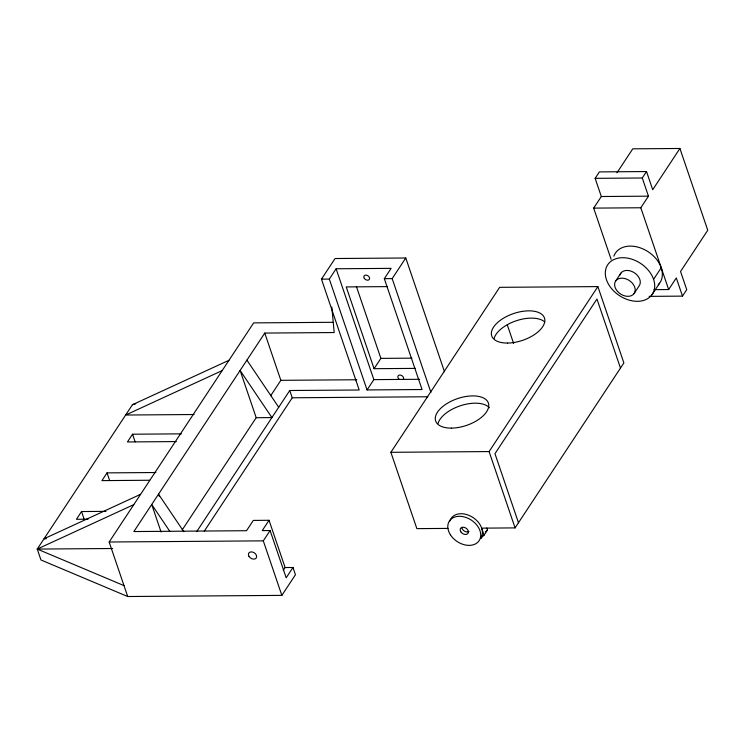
<?xml version="1.0" encoding="UTF-8"?>
<svg xmlns="http://www.w3.org/2000/svg" width="745" height="745" viewBox="0 0 745 745"><rect width="100%" height="100%" fill="white"/><g stroke="black" fill="none" stroke-linecap="round" stroke-linejoin="round"><path stroke-width="1.12" d="M283.268 570.353L285.121 567.541L292.981 567.485L295.448 574.749L281.852 595.376L127.712 596.521L40.966 559.979L37.25 549.074L132.442 404.721L228.994 360.273M105.967 511.368L81.54 511.545L76.446 519.284L88.078 519.191M155.891 472.516L107.038 472.879L101.944 480.618L149.624 480.255M181.389 433.851L132.535 434.214L127.442 441.953L176.286 441.58M127.712 596.521L109.152 542.006L253.645 322.892L332.95 322.306M331.823 307.061L334.198 332.549L264.764 333.071L133.867 531.558L246.521 530.719L253.319 520.41L269.038 520.289L285.121 567.541M196.689 531.651L289.758 390.51L359.192 389.998L321.458 279.142L335.054 258.524L405.774 257.994L444.495 371.746M329.318 279.086L336.116 268.768L391.116 268.358L384.318 278.677L422.061 389.523L367.052 389.942L329.318 279.086L321.458 279.142M182.255 529.835L256.196 417.703L240.113 370.451L271.916 417.582L256.196 417.703M270.649 395.791L280.846 380.322L264.764 333.071M204.27 531.185L292.236 397.783L289.758 390.51M430.899 392.364L392.177 278.611L405.774 257.994M269.038 520.289L262.24 530.598L270.09 530.542L286.182 577.794L292.981 567.485M415.468 368.384L374.074 368.691L380.872 358.382L356.371 286.415M281.852 595.376L263.292 540.851L270.09 530.542M367.052 389.942L373.85 379.624L336.116 268.768M447.95 528.401L416.855 528.633L390.874 452.308L499.662 287.328L597.881 286.601L623.872 362.927L515.074 527.898L481.68 528.149L484.064 535.161L480.581 538.467A17.824 12.851 33.4 0 0 471.604 516.657A17.824 12.851 33.4 0 0 449.878 521.1M611.114 259.362L593.672 208.116L601.317 196.522L595.134 178.344L599.38 171.899L646.53 171.546L652.713 189.724L679.915 148.478L632.766 148.832L616.953 172.812M654.063 289.656L668.656 289.544L640.812 207.762L648.467 196.168L642.274 177.99L646.53 171.546M515.074 527.898L489.093 451.572L597.881 286.601M615.77 280.874L620.874 273.136M634.042 293.623A11.138 8.027 33.4 0 0 624.459 278.453A11.138 8.027 33.4 0 0 616.217 289.665A11.138 8.027 33.4 0 0 634.042 293.623L639.136 285.884A11.138 8.027 33.4 0 0 633.529 272.26A11.138 8.027 33.4 0 0 619.952 275.035M480.581 538.467L482.276 535.888M484.064 535.161L487.472 530.002L486.783 528M653.579 279.338L661.225 267.734M651.922 294.806A26.736 19.277 33.4 0 0 628.938 258.403A26.736 19.277 33.4 0 0 609.159 285.326A26.736 19.277 33.4 0 0 651.922 294.806L659.576 283.212M668.656 289.544L676.302 277.941L682.485 296.119L649.137 296.37M682.485 296.119L686.741 289.675L680.548 271.497L707.75 230.252L679.915 148.478M403.278 379.41L403.296 379.391A3.12 2.244 33.4 0 0 402.067 375.787A3.12 2.244 33.4 0 0 398.184 375.825A3.12 2.244 33.4 0 0 399.404 379.419L399.441 379.438M485.377 531.986L487.472 530.002M222.196 370.582L125.644 415.03L194.11 414.518M140.6 494.317L44.048 538.765L46.367 538.747M123.996 585.617L37.25 549.074L133.802 504.626M132.442 404.721L135.786 403.781M595.134 178.344L642.274 177.99M601.317 196.522L648.467 196.168M593.672 208.116L640.812 207.762M384.318 278.677L392.177 278.611M387.624 286.611L346.229 286.918L374.074 368.691M380.872 358.382L411.92 358.149M280.846 380.322L356.79 379.754M373.85 379.624L419.556 379.289M292.236 397.783L427.76 396.768M390.874 452.308L489.093 451.572M109.152 542.006L263.292 540.851M37.25 549.074L112.672 548.506M246.912 360.142L278.714 407.273M183.829 531.697L158.517 494.177L159.262 496.375M169.888 531.427L151.719 504.495L161.069 531.967M620.473 368.077L596.959 299.024L494.969 453.686L518.473 522.748M507.317 324.932L513.65 343.547M132.535 434.214L135.134 441.85M107.038 472.879L109.636 480.516M81.54 511.545L84.138 519.181M469.005 531.399A4.451 3.213 33.4 0 1 464.554 531.166A4.451 3.213 33.4 0 1 461.853 527.358M494.112 338.565A27.854 14.136 -18.8 0 1 516.639 320.639A27.854 14.136 -18.8 0 1 544.763 321.989M438.013 423.635A27.854 14.136 -18.8 0 1 461.406 405.429A27.854 14.136 -18.8 0 1 489.363 407.766M613.843 256.187A26.736 19.277 33.4 0 1 647.908 251.587A26.736 19.277 33.4 0 1 658.263 284.748M450.371 534.724A17.824 12.851 33.4 0 0 478.877 541.038A17.824 12.851 33.4 0 0 463.548 516.769A17.824 12.851 33.4 0 0 450.371 534.724M460.792 531.809A4.451 3.213 33.4 0 0 467.916 533.392A4.451 3.213 33.4 0 0 464.088 527.33A4.451 3.213 33.4 0 0 460.792 531.809M507.485 343.063A27.854 14.136 -18.8 0 0 544.679 318.739A27.854 14.136 -18.8 0 0 502.149 319.056A27.854 14.136 -18.8 0 0 507.485 343.063M451.386 428.124A27.854 14.136 -18.8 0 0 488.59 403.799A27.854 14.136 -18.8 0 0 446.059 404.116A27.854 14.136 -18.8 0 0 451.386 428.124M364.277 278.332A3.12 2.244 33.4 0 0 369.269 279.44A3.12 2.244 33.4 0 0 366.587 275.194A3.12 2.244 33.4 0 0 364.277 278.332M249.054 556.478A4.451 3.213 33.4 0 0 256.178 558.061A4.451 3.213 33.4 0 0 252.35 551.989A4.451 3.213 33.4 0 0 249.054 556.478"/></g></svg>
